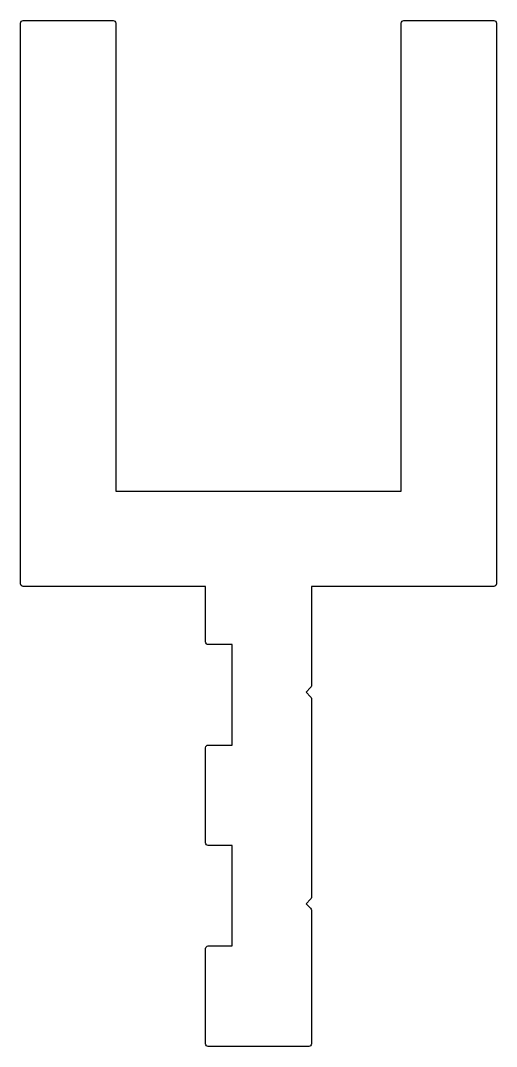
# Model space of a CAD drawing. Extents: x 3673 to 3763, y 1425 to 1619.
import ezdxf

# ---------------------------------------------------------------- set-up
doc = ezdxf.new("R2010")
doc.units = 0
doc.header["$LTSCALE"] = 5
doc.layers.get('0').update_dxf_attribs({"linetype": 'CONTINUOUS'})

msp = doc.modelspace()

# ---------------------------------------------------------------- linework, layer by layer
msp.add_lwpolyline([(3708.01, 1463.33, -0.414214), (3707.51, 1463.83), (3707.51, 1481.83, -0.414214), (3708.01, 1482.33), (3712.51, 1482.33), (3712.51, 1501.33), (3708.01, 1501.33, -0.414214), (3707.51, 1501.83), (3707.51, 1512.33), (3673.01, 1512.33, -0.414214), (3672.51, 1512.83), (3672.51, 1618.83, -0.414214), (3673.01, 1619.33), (3690.01, 1619.33, -0.414214), (3690.51, 1618.83), (3690.51, 1530.33), (3744.51, 1530.33), (3744.51, 1618.83, -0.414214), (3745.01, 1619.33), (3762.01, 1619.33, -0.414214), (3762.51, 1618.83), (3762.51, 1512.83, -0.414214), (3762.01, 1512.33), (3727.51, 1512.33), (3727.51, 1493.53, -0.198912), (3727.36, 1493.18), (3726.51, 1492.33), (3727.36, 1491.47, -0.198912), (3727.51, 1491.12), (3727.51, 1453.53, -0.198912), (3727.36, 1453.18), (3726.51, 1452.33), (3727.36, 1451.47, -0.198912), (3727.51, 1451.12), (3727.51, 1425.83, -0.414214), (3727.01, 1425.33), (3708.01, 1425.33, -0.414214), (3707.51, 1425.83), (3707.51, 1443.83, -0.414214), (3708.01, 1444.33), (3712.51, 1444.33), (3712.51, 1463.33)], format="xyb", close=True)

doc.saveas('drawing.dxf')
